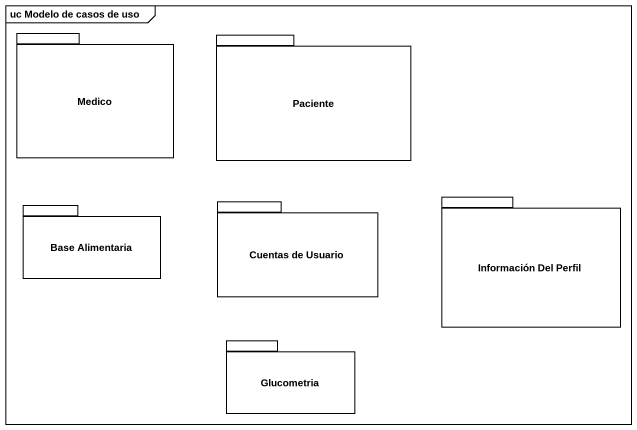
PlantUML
@startuml
mainframe uc Modelo de casos de uso
package Medico {
}
package Paciente {
}
package "Cuentas de Usuario" as Cuentas_de_Usuario {
}
package "Información Del Perfil" as Información_Del_Perfil {
}
package "Base Alimentaria" as Base_Alimentaria {
}
package Glucometria {
}
@enduml
